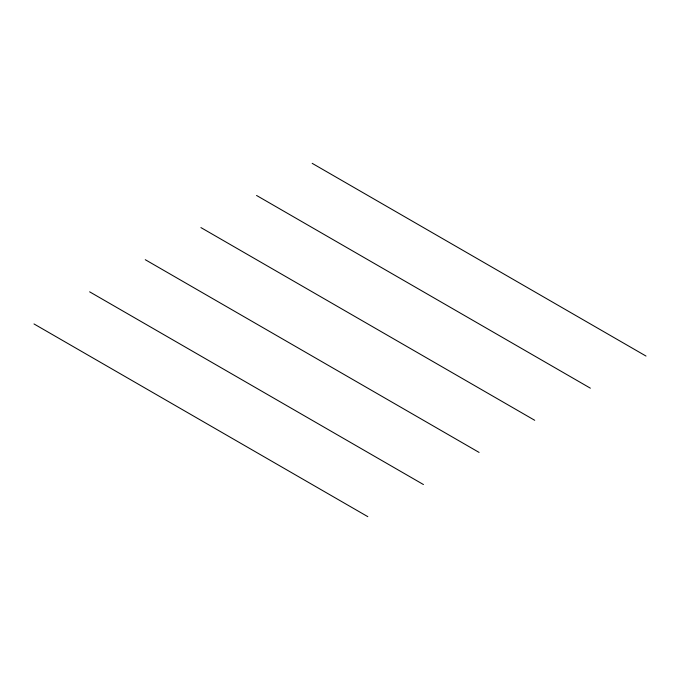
<?xml version="1.0" encoding="UTF-8"?>
<svg xmlns="http://www.w3.org/2000/svg" width="680" height="680" viewBox="0 0 680 680"><rect width="100%" height="100%" fill="white"/><g stroke="black" fill="none" stroke-linecap="round" stroke-linejoin="round"><path stroke-width="1.02" d="M312.179 163.336L646 356.056M256.547 195.457L590.367 388.178M200.906 227.579L534.726 420.3M145.273 259.7L479.094 452.421M89.632 291.822L423.453 484.542M34 323.944L367.82 516.664"/></g></svg>
